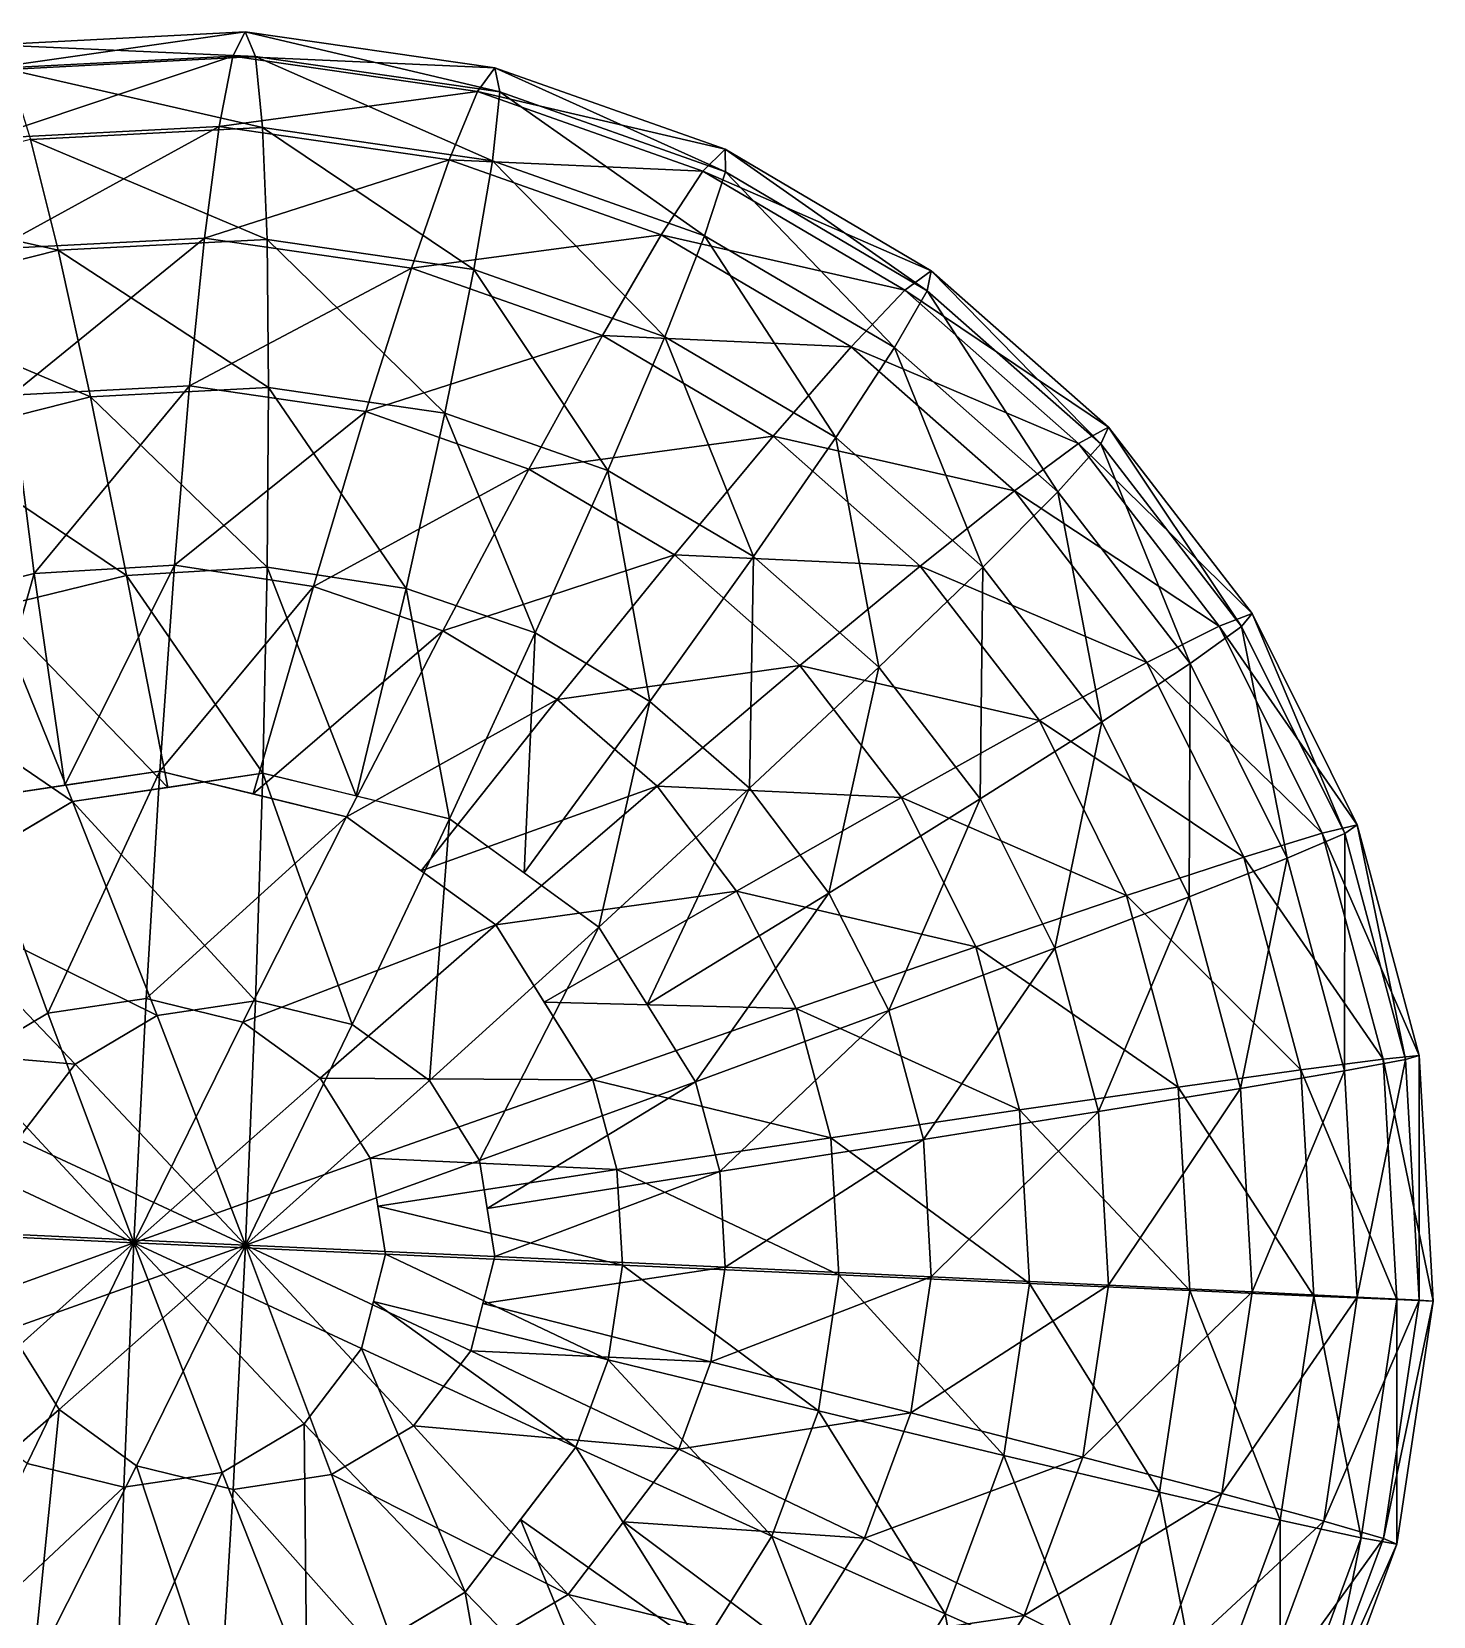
# Model space of a CAD drawing. Extents: x -23.6 to 25, y -17.9 to 25.9.
# Drawn here: x -0.6 to 6.72, y 17.67 to 25.94 of the extents above; entities that cross this region are included whole.
import ezdxf

# ---------------------------------------------------------------- set-up
doc = ezdxf.new("R2010")
doc.units = 0

msp = doc.modelspace()

# ---------------------------------------------------------------- linework, layer by layer
at = {"layer": 'Nez1', "color": 2}
for points in [[(-0.79467, 25.87487, -18.24212), (0.51995, 25.94335, -18.30236), (-0.83264, 25.7489, -19.52227)], [(0.45532, 25.81597, -19.58135), (-0.83264, 25.7489, -19.52227), (0.51995, 25.94335, -18.30236)], [(0.51995, 25.94335, -18.30236), (-0.79467, 25.87487, -18.24212), (0.57275, 25.81353, -17.02319)], [(0.51995, 25.94335, -18.30236), (1.82269, 25.75463, -18.36236), (0.45532, 25.81597, -19.58135)], [(1.82269, 25.75463, -18.36236), (0.51995, 25.94335, -18.30236), (1.84899, 25.62866, -17.0819)], [(0.57275, 25.81353, -17.02319), (1.84899, 25.62866, -17.0819), (0.51995, 25.94335, -18.30236)], [(-0.83264, 25.7489, -19.52227), (0.45532, 25.81597, -19.58135), (-0.82763, 25.38531, -20.71679)], [(0.38372, 25.44836, -20.77233), (-0.82763, 25.38531, -20.71679), (0.45532, 25.81597, -19.58135)], [(-0.7152, 25.74645, -16.96411), (0.57275, 25.81353, -17.02319), (-0.79467, 25.87487, -18.24212)], [(0.57275, 25.81353, -17.02319), (-0.7152, 25.74645, -16.96411), (0.61053, 25.44372, -15.83135)], [(0.45532, 25.81597, -19.58135), (1.73156, 25.63104, -19.64013), (0.38372, 25.44836, -20.77233)], [(1.73156, 25.63104, -19.64013), (0.45532, 25.81597, -19.58135), (1.82269, 25.75463, -18.36236)], [(1.84899, 25.62866, -17.0819), (0.57275, 25.81353, -17.02319), (1.81085, 25.26977, -15.88665)], [(0.61053, 25.44372, -15.83135), (1.81085, 25.26977, -15.88665), (0.57275, 25.81353, -17.02319)], [(-0.60083, 25.38061, -15.77581), (0.61053, 25.44372, -15.83135), (-0.7152, 25.74645, -16.96411)], [(1.82269, 25.75463, -18.36236), (3.02465, 25.32989, -18.41796), (1.73156, 25.63104, -19.64013)], [(3.02465, 25.32989, -18.41796), (1.82269, 25.75463, -18.36236), (3.02655, 25.21258, -17.13635)], [(1.84899, 25.62866, -17.0819), (3.02655, 25.21258, -17.13635), (1.82269, 25.75463, -18.36236)], [(1.58404, 25.27447, -20.82757), (0.38372, 25.44836, -20.77233), (1.73156, 25.63104, -19.64013)], [(1.73156, 25.63104, -19.64013), (2.90911, 25.21496, -19.69458), (1.58404, 25.27447, -20.82757)], [(2.90911, 25.21496, -19.69458), (1.73156, 25.63104, -19.64013), (3.02465, 25.32989, -18.41796)], [(1.81085, 25.26977, -15.88665), (2.91833, 24.87841, -15.9378), (1.84899, 25.62866, -17.0819)], [(3.02655, 25.21258, -17.13635), (1.84899, 25.62866, -17.0819), (2.91833, 24.87841, -15.9378)], [(-0.82763, 25.38531, -20.71679), (0.38372, 25.44836, -20.77233), (-0.78271, 24.80914, -21.79974)], [(0.30749, 24.8659, -21.84973), (-0.78271, 24.80914, -21.79974), (0.38372, 25.44836, -20.77233)], [(0.61053, 25.44372, -15.83135), (-0.60083, 25.38061, -15.77581), (0.63323, 24.85919, -14.75262)], [(0.38372, 25.44836, -20.77233), (1.58404, 25.27447, -20.82757), (0.30749, 24.8659, -21.84973)], [(1.81085, 25.26977, -15.88665), (0.61053, 25.44372, -15.83135), (1.71343, 24.70263, -14.80236)], [(0.63323, 24.85919, -14.75262), (1.71343, 24.70263, -14.80236), (0.61053, 25.44372, -15.83135)], [(-0.60083, 25.38061, -15.77581), (-1.73956, 25.09246, -15.72381), (-0.4569, 24.80236, -14.70263)], [(-0.4569, 24.80236, -14.70263), (0.63323, 24.85919, -14.75262), (-0.60083, 25.38061, -15.77581)], [(3.02465, 25.32989, -18.41796), (4.10089, 24.69573, -18.46795), (2.90911, 25.21496, -19.69458)], [(4.10089, 24.69573, -18.46795), (3.02465, 25.32989, -18.41796), (4.08093, 24.59124, -17.18536)], [(3.02655, 25.21258, -17.13635), (4.08093, 24.59124, -17.18536), (3.02465, 25.32989, -18.41796)], [(1.38769, 24.70941, -21.89947), (0.30749, 24.8659, -21.84973), (1.58404, 25.27447, -20.82757)], [(1.58404, 25.27447, -20.82757), (2.69158, 24.88311, -20.87878), (1.38769, 24.70941, -21.89947)], [(2.69158, 24.88311, -20.87878), (1.58404, 25.27447, -20.82757), (2.90911, 25.21496, -19.69458)], [(1.71343, 24.70263, -14.80236), (2.71014, 24.35046, -14.84844), (1.81085, 25.26977, -15.88665)], [(2.91833, 24.87841, -15.9378), (1.81085, 25.26977, -15.88665), (2.71014, 24.35046, -14.84844)], [(2.90911, 25.21496, -19.69458), (3.9635, 24.59368, -19.74359), (2.69158, 24.88311, -20.87878)], [(3.9635, 24.59368, -19.74359), (2.90911, 25.21496, -19.69458), (4.10089, 24.69573, -18.46795)], [(2.91833, 24.87841, -15.9378), (3.91003, 24.29412, -15.98394), (3.02655, 25.21258, -17.13635)], [(4.08093, 24.59124, -17.18536), (3.02655, 25.21258, -17.13635), (3.91003, 24.29412, -15.98394)], [(-1.48168, 24.54309, -14.65582), (-0.4569, 24.80236, -14.70263), (-1.73956, 25.09246, -15.72381)], [(-0.78271, 24.80914, -21.79974), (0.30749, 24.8659, -21.84973), (-0.70074, 24.04565, -22.74554)], [(0.22888, 24.09405, -22.78814), (-0.70074, 24.04565, -22.74554), (0.30749, 24.8659, -21.84973)], [(0.63323, 24.85919, -14.75262), (-0.4569, 24.80236, -14.70263), (0.64086, 24.08557, -13.81237)], [(0.30749, 24.8659, -21.84973), (1.38769, 24.70941, -21.89947), (0.22888, 24.09405, -22.78814)], [(1.71343, 24.70263, -14.80236), (0.63323, 24.85919, -14.75262), (1.56207, 23.95214, -13.85479)], [(0.64086, 24.08557, -13.81237), (1.56207, 23.95214, -13.85479), (0.63323, 24.85919, -14.75262)], [(2.38439, 24.35723, -21.94555), (1.38769, 24.70941, -21.89947), (2.69158, 24.88311, -20.87878)], [(2.69158, 24.88311, -20.87878), (3.68322, 24.29876, -20.92486), (2.38439, 24.35723, -21.94555)], [(3.68322, 24.29876, -20.92486), (2.69158, 24.88311, -20.87878), (3.9635, 24.59368, -19.74359)], [(2.71014, 24.35046, -14.84844), (3.60253, 23.82458, -14.88989), (2.91833, 24.87841, -15.9378)], [(3.91003, 24.29412, -15.98394), (2.91833, 24.87841, -15.9378), (3.60253, 23.82458, -14.88989)], [(-0.4569, 24.80236, -14.70263), (-1.48168, 24.54309, -14.65582), (-0.28869, 24.03717, -13.76977)], [(-0.28869, 24.03717, -13.76977), (0.64086, 24.08557, -13.81237), (-0.4569, 24.80236, -14.70263)], [(1.15008, 23.96063, -22.83056), (0.22888, 24.09405, -22.78814), (1.38769, 24.70941, -21.89947)], [(1.38769, 24.70941, -21.89947), (2.38439, 24.35723, -21.94555), (1.15008, 23.96063, -22.83056)], [(1.56207, 23.95214, -13.85479), (2.41198, 23.65173, -13.8941), (1.71343, 24.70263, -14.80236)], [(2.71014, 24.35046, -14.84844), (1.71343, 24.70263, -14.80236), (2.41198, 23.65173, -13.8941)], [(4.10089, 24.69573, -18.46795), (5.02648, 23.87884, -18.51123), (3.9635, 24.59368, -19.74359)], [(4.08093, 24.59124, -17.18536), (4.98767, 23.79095, -17.22778), (4.10089, 24.69573, -18.46795)], [(5.02648, 23.87884, -18.51123), (4.10089, 24.69573, -18.46795), (4.98767, 23.79095, -17.22778)], [(3.9635, 24.59368, -19.74359), (4.87023, 23.79339, -19.78594), (3.68322, 24.29876, -20.92486)], [(3.91003, 24.29412, -15.98394), (4.76287, 23.54138, -16.0238), (4.08093, 24.59124, -17.18536)], [(4.87023, 23.79339, -19.78594), (3.9635, 24.59368, -19.74359), (5.02648, 23.87884, -18.51123)], [(4.98767, 23.79095, -17.22778), (4.08093, 24.59124, -17.18536), (4.76287, 23.54138, -16.0238)], [(-1.16253, 23.81597, -13.72985), (-0.28869, 24.03717, -13.76977), (-1.48168, 24.54309, -14.65582)], [(2, 23.66021, -22.86993), (1.15008, 23.96063, -22.83056), (2.38439, 24.35723, -21.94555)], [(2.38439, 24.35723, -21.94555), (3.27679, 23.83135, -21.98706), (2, 23.66021, -22.86993)], [(3.27679, 23.83135, -21.98706), (2.38439, 24.35723, -21.94555), (3.68322, 24.29876, -20.92486)], [(2.41198, 23.65173, -13.8941), (3.17297, 23.2033, -13.92944), (2.71014, 24.35046, -14.84844)], [(3.60253, 23.82458, -14.88989), (2.71014, 24.35046, -14.84844), (3.17297, 23.2033, -13.92944)], [(3.68322, 24.29876, -20.92486), (4.53607, 23.54608, -20.96478), (3.27679, 23.83135, -21.98706)], [(3.60253, 23.82458, -14.88989), (4.37005, 23.14721, -14.92578), (3.91003, 24.29412, -15.98394)], [(4.53607, 23.54608, -20.96478), (3.68322, 24.29876, -20.92486), (4.87023, 23.79339, -19.78594)], [(4.76287, 23.54138, -16.0238), (3.91003, 24.29412, -15.98394), (4.37005, 23.14721, -14.92578)], [(-0.70074, 24.04565, -22.74554), (0.22888, 24.09405, -22.78814), (-0.58282, 23.11395, -23.52844)], [(0.15032, 23.15814, -23.56207), (-0.58282, 23.11395, -23.52844), (0.22888, 24.09405, -22.78814)], [(0.64086, 24.08557, -13.81237), (-0.28869, 24.03717, -13.76977), (0.63348, 23.14819, -13.03631)], [(0.22888, 24.09405, -22.78814), (1.15008, 23.96063, -22.83056), (0.15032, 23.15814, -23.56207)], [(0.63348, 23.14819, -13.03631), (1.35931, 23.03692, -13.0697), (0.64086, 24.08557, -13.81237)], [(1.56207, 23.95214, -13.85479), (0.64086, 24.08557, -13.81237), (1.35931, 23.03692, -13.0697)], [(-0.58282, 23.11395, -23.52844), (-1.27569, 22.945, -23.49682), (-0.70074, 24.04565, -22.74554)], [(-0.28869, 24.03717, -13.76977), (-1.16253, 23.81597, -13.72985), (-0.09973, 23.104, -13.00268)], [(-0.09973, 23.104, -13.00268), (0.63348, 23.14819, -13.03631), (-0.28869, 24.03717, -13.76977)], [(0.87615, 23.04687, -23.59552), (0.15032, 23.15814, -23.56207), (1.15008, 23.96063, -22.83056)], [(1.15008, 23.96063, -22.83056), (2, 23.66021, -22.86993), (0.87615, 23.04687, -23.59552)], [(1.35931, 23.03692, -13.0697), (2.03381, 22.80517, -13.10089), (1.56207, 23.95214, -13.85479)], [(2.41198, 23.65173, -13.8941), (1.56207, 23.95214, -13.85479), (2.03381, 22.80517, -13.10089)], [(2.76098, 23.21179, -22.90527), (2, 23.66021, -22.86993), (3.27679, 23.83135, -21.98706)], [(3.27679, 23.83135, -21.98706), (4.04431, 23.15393, -22.02288), (2.76098, 23.21179, -22.90527)], [(4.04431, 23.15393, -22.02288), (3.27679, 23.83135, -21.98706), (4.53607, 23.54608, -20.96478)], [(5.02648, 23.87884, -18.51123), (5.77636, 22.90576, -18.54656), (4.87023, 23.79339, -19.78594)], [(4.98767, 23.79095, -17.22778), (5.72235, 22.8377, -17.26239), (5.02648, 23.87884, -18.51123)], [(5.77636, 22.90576, -18.54656), (5.02648, 23.87884, -18.51123), (5.72235, 22.8377, -17.26239)], [(-0.79254, 22.93505, -12.971), (-0.09973, 23.104, -13.00268), (-1.16253, 23.81597, -13.72985)], [(3.17297, 23.2033, -13.92944), (3.82745, 22.62567, -13.96002), (3.60253, 23.82458, -14.88989)], [(4.37005, 23.14721, -14.92578), (3.60253, 23.82458, -14.88989), (3.82745, 22.62567, -13.96002)], [(4.87023, 23.79339, -19.78594), (5.60491, 22.84008, -19.82055), (4.53607, 23.54608, -20.96478)], [(4.76287, 23.54138, -16.0238), (5.45385, 22.64477, -16.05633), (4.98767, 23.79095, -17.22778)], [(5.60491, 22.84008, -19.82055), (4.87023, 23.79339, -19.78594), (5.77636, 22.90576, -18.54656)], [(5.72235, 22.8377, -17.26239), (4.98767, 23.79095, -17.22778), (5.45385, 22.64477, -16.05633)], [(1.55065, 22.81518, -23.6267), (0.87615, 23.04687, -23.59552), (2, 23.66021, -22.86993)], [(2, 23.66021, -22.86993), (2.76098, 23.21179, -22.90527), (1.55065, 22.81518, -23.6267)], [(2.03381, 22.80517, -13.10089), (2.63183, 22.44616, -13.12866), (2.41198, 23.65173, -13.8941)], [(3.17297, 23.2033, -13.92944), (2.41198, 23.65173, -13.8941), (2.63183, 22.44616, -13.12866)], [(4.53607, 23.54608, -20.96478), (5.22705, 22.64947, -20.99731), (4.04431, 23.15393, -22.02288)], [(4.37005, 23.14721, -14.92578), (4.99188, 22.34033, -14.95507), (4.76287, 23.54138, -16.0238)], [(5.22705, 22.64947, -20.99731), (4.53607, 23.54608, -20.96478), (5.60491, 22.84008, -19.82055)], [(5.45385, 22.64477, -16.05633), (4.76287, 23.54138, -16.0238), (4.99188, 22.34033, -14.95507)], [(2.14874, 22.45617, -23.65447), (1.55065, 22.81518, -23.6267), (2.76098, 23.21179, -22.90527)], [(2.76098, 23.21179, -22.90527), (3.41546, 22.63415, -22.93585), (2.14874, 22.45617, -23.65447)], [(2.63183, 22.44616, -13.12866), (3.15307, 21.99389, -13.15307), (3.17297, 23.2033, -13.92944)], [(3.41546, 22.63415, -22.93585), (2.76098, 23.21179, -22.90527), (4.04431, 23.15393, -22.02288)], [(3.82745, 22.62567, -13.96002), (3.17297, 23.2033, -13.92944), (3.15307, 21.99389, -13.15307)], [(-1.27569, 22.945, -23.49682), (-0.58282, 23.11395, -23.52844), (-0.91864, 21.93536, -24.10052)], [(-0.4223, 22.00952, -24.12322), (-0.91864, 21.93536, -24.10052), (-0.58282, 23.11395, -23.52844)], [(-0.09973, 23.104, -13.00268), (-0.79254, 22.93505, -12.971), (0.11456, 21.99847, -12.42718)], [(-0.58282, 23.11395, -23.52844), (0.15032, 23.15814, -23.56207), (-0.4223, 22.00952, -24.12322)], [(0.07415, 22.08374, -24.14599), (-0.4223, 22.00952, -24.12322), (0.15032, 23.15814, -23.56207)], [(0.63348, 23.14819, -13.03631), (-0.09973, 23.104, -13.00268), (0.61102, 22.07269, -12.44989)], [(0.11456, 21.99847, -12.42718), (0.61102, 22.07269, -12.44989), (-0.09973, 23.104, -13.00268)], [(0.15032, 23.15814, -23.56207), (0.87615, 23.04687, -23.59552), (0.07415, 22.08374, -24.14599)], [(0.61102, 22.07269, -12.44989), (1.09844, 21.95324, -12.47235), (0.63348, 23.14819, -13.03631)], [(1.35931, 23.03692, -13.0697), (0.63348, 23.14819, -13.03631), (1.09844, 21.95324, -12.47235)], [(4.04431, 23.15393, -22.02288), (4.66613, 22.3471, -22.05224), (3.41546, 22.63415, -22.93585)], [(3.82745, 22.62567, -13.96002), (4.35778, 21.93762, -13.98504), (4.37005, 23.14721, -14.92578)], [(4.66613, 22.3471, -22.05224), (4.04431, 23.15393, -22.02288), (5.22705, 22.64947, -20.99731)], [(4.99188, 22.34033, -14.95507), (4.37005, 23.14721, -14.92578), (4.35778, 21.93762, -13.98504)], [(0.56158, 21.96429, -24.16845), (0.07415, 22.08374, -24.14599), (0.87615, 23.04687, -23.59552)], [(0.87615, 23.04687, -23.59552), (1.55065, 22.81518, -23.6267), (0.56158, 21.96429, -24.16845)], [(1.09844, 21.95324, -12.47235), (1.58593, 21.83386, -12.49487), (1.35931, 23.03692, -13.0697)], [(2.03381, 22.80517, -13.10089), (1.35931, 23.03692, -13.0697), (1.58593, 21.83386, -12.49487)], [(-0.79254, 22.93505, -12.971), (-1.42102, 22.63244, -12.94244), (-0.38177, 21.92425, -12.40447)], [(-0.38177, 21.92425, -12.40447), (0.11456, 21.99847, -12.42718), (-0.79254, 22.93505, -12.971)], [(5.60491, 22.84008, -19.82055), (6.14318, 21.76, -19.84631), (5.22705, 22.64947, -20.99731)], [(5.45385, 22.64477, -16.05633), (5.96002, 21.62896, -16.08056), (5.72235, 22.8377, -17.26239)], [(5.77636, 22.90576, -18.54656), (6.32574, 21.80328, -18.57281), (5.60491, 22.84008, -19.82055)], [(6.14318, 21.76, -19.84631), (5.60491, 22.84008, -19.82055), (6.32574, 21.80328, -18.57281)], [(5.72235, 22.8377, -17.26239), (6.26062, 21.75762, -17.28808), (5.77636, 22.90576, -18.54656)], [(6.26062, 21.75762, -17.28808), (5.72235, 22.8377, -17.26239), (5.96002, 21.62896, -16.08056)], [(6.32574, 21.80328, -18.57281), (5.77636, 22.90576, -18.54656), (6.26062, 21.75762, -17.28808)], [(1.04907, 21.8449, -24.19097), (0.56158, 21.96429, -24.16845), (1.55065, 22.81518, -23.6267)], [(1.55065, 22.81518, -23.6267), (2.14874, 22.45617, -23.65447), (1.04907, 21.8449, -24.19097)], [(1.58593, 21.83386, -12.49487), (1.97552, 21.55145, -12.513), (2.03381, 22.80517, -13.10089)], [(2.63183, 22.44616, -13.12866), (2.03381, 22.80517, -13.10089), (1.97552, 21.55145, -12.513)], [(-0.79559, 21.67877, -12.38574), (-0.38177, 21.92425, -12.40447), (-1.42102, 22.63244, -12.94244)], [(2.66992, 22.00384, -23.67883), (2.14874, 22.45617, -23.65447), (3.41546, 22.63415, -22.93585)], [(3.41546, 22.63415, -22.93585), (3.94573, 21.9461, -22.96081), (2.66992, 22.00384, -23.67883)], [(3.15307, 21.99389, -13.15307), (3.56744, 21.44671, -13.1726), (3.82745, 22.62567, -13.96002)], [(3.94573, 21.9461, -22.96081), (3.41546, 22.63415, -22.93585), (4.66613, 22.3471, -22.05224)], [(4.35778, 21.93762, -13.98504), (3.82745, 22.62567, -13.96002), (3.56744, 21.44671, -13.1726)], [(5.22705, 22.64947, -20.99731), (5.73321, 21.6336, -21.02148), (4.66613, 22.3471, -22.05224)], [(4.99188, 22.34033, -14.95507), (5.44744, 21.42614, -14.97686), (5.45385, 22.64477, -16.05633)], [(5.73321, 21.6336, -21.02148), (5.22705, 22.64947, -20.99731), (6.14318, 21.76, -19.84631)], [(5.96002, 21.62896, -16.08056), (5.45385, 22.64477, -16.05633), (5.44744, 21.42614, -14.97686)], [(1.43865, 21.56256, -24.2091), (1.04907, 21.8449, -24.19097), (2.14874, 22.45617, -23.65447)], [(2.14874, 22.45617, -23.65447), (2.66992, 22.00384, -23.67883), (1.43865, 21.56256, -24.2091)], [(1.97552, 21.55145, -12.513), (2.36511, 21.26904, -12.53118), (2.63183, 22.44616, -13.12866)], [(3.15307, 21.99389, -13.15307), (2.63183, 22.44616, -13.12866), (2.36511, 21.26904, -12.53118)], [(4.66613, 22.3471, -22.05224), (5.1217, 21.43292, -22.07397), (3.94573, 21.9461, -22.96081)], [(4.35778, 21.93762, -13.98504), (4.74621, 21.15808, -14.0036), (4.99188, 22.34033, -14.95507)], [(5.1217, 21.43292, -22.07397), (4.66613, 22.3471, -22.05224), (5.73321, 21.6336, -21.02148)], [(5.44744, 21.42614, -14.97686), (4.99188, 22.34033, -14.95507), (4.74621, 21.15808, -14.0036)], [(-0.91864, 21.93536, -24.10052), (0.07415, 22.08374, -24.14599), (-0.51135, 20.81933, -24.4909)], [(0.00268, 20.89617, -24.51446), (-0.51135, 20.81933, -24.4909), (0.07415, 22.08374, -24.14599)], [(0.61102, 22.07269, -12.44989), (-0.38177, 21.92425, -12.40447), (0.57348, 20.88446, -12.07867)], [(0.07415, 22.08374, -24.14599), (1.04907, 21.8449, -24.19097), (0.00268, 20.89617, -24.51446)], [(0.57348, 20.88446, -12.07867), (1.07824, 20.7608, -12.10198), (0.61102, 22.07269, -12.44989)], [(1.58593, 21.83386, -12.49487), (0.61102, 22.07269, -12.44989), (1.07824, 20.7608, -12.10198)], [(-0.38177, 21.92425, -12.40447), (-1.20947, 21.43328, -12.36694), (0.05944, 20.80761, -12.05517)], [(-0.51135, 20.81933, -24.4909), (-0.93994, 20.56512, -24.47149), (-0.91864, 21.93536, -24.10052)], [(0.05944, 20.80761, -12.05517), (0.57348, 20.88446, -12.07867), (-0.38177, 21.92425, -12.40447)], [(1.82824, 21.28015, -24.22729), (1.43865, 21.56256, -24.2091), (2.66992, 22.00384, -23.67883)], [(2.66992, 22.00384, -23.67883), (3.08428, 21.45666, -23.69836), (1.82824, 21.28015, -24.22729)], [(2.36511, 21.26904, -12.53118), (2.61798, 20.86511, -12.54315), (3.15307, 21.99389, -13.15307)], [(3.56744, 21.44671, -13.1726), (3.15307, 21.99389, -13.15307), (2.61798, 20.86511, -12.54315)], [(3.08428, 21.45666, -23.69836), (2.66992, 22.00384, -23.67883), (3.94573, 21.9461, -22.96081)], [(3.94573, 21.9461, -22.96081), (4.33416, 21.16656, -22.97943), (3.08428, 21.45666, -23.69836)], [(3.56744, 21.44671, -13.1726), (3.87951, 20.83343, -13.1875), (4.35778, 21.93762, -13.98504)], [(4.74621, 21.15808, -14.0036), (4.35778, 21.93762, -13.98504), (3.87951, 20.83343, -13.1875)], [(4.33416, 21.16656, -22.97943), (3.94573, 21.9461, -22.96081), (5.1217, 21.43292, -22.07397)], [(0.50744, 20.77252, -24.53771), (0.00268, 20.89617, -24.51446), (1.04907, 21.8449, -24.19097)], [(1.04907, 21.8449, -24.19097), (1.82824, 21.28015, -24.22729), (0.50744, 20.77252, -24.53771)], [(1.07824, 20.7608, -12.10198), (1.48162, 20.46838, -12.12072), (1.58593, 21.83386, -12.49487)], [(2.36511, 21.26904, -12.53118), (1.58593, 21.83386, -12.49487), (1.48162, 20.46838, -12.12072)], [(6.14318, 21.76, -19.84631), (6.46044, 20.57922, -19.86199), (5.73321, 21.6336, -21.02148)], [(5.96002, 21.62896, -16.08056), (6.25848, 20.51837, -16.09527), (6.26062, 21.75762, -17.28808)], [(6.32574, 21.80328, -18.57281), (6.64959, 20.59802, -18.5888), (6.14318, 21.76, -19.84631)], [(6.46044, 20.57922, -19.86199), (6.14318, 21.76, -19.84631), (6.64959, 20.59802, -18.5888)], [(6.57788, 20.57678, -17.30377), (6.26062, 21.75762, -17.28808), (6.25848, 20.51837, -16.09527)], [(6.26062, 21.75762, -17.28808), (6.57788, 20.57678, -17.30377), (6.32574, 21.80328, -18.57281)], [(6.64959, 20.59802, -18.5888), (6.32574, 21.80328, -18.57281), (6.57788, 20.57678, -17.30377)], [(5.73321, 21.6336, -21.02148), (6.03167, 20.52307, -21.03625), (5.1217, 21.43292, -22.07397)], [(5.44744, 21.42614, -14.97686), (5.716, 20.42669, -14.99011), (5.96002, 21.62896, -16.08056)], [(6.25848, 20.51837, -16.09527), (5.96002, 21.62896, -16.08056), (5.716, 20.42669, -14.99011)], [(6.03167, 20.52307, -21.03625), (5.73321, 21.6336, -21.02148), (6.46044, 20.57922, -19.86199)], [(-1.20947, 21.43328, -12.36694), (-1.78704, 20.67523, -12.34112), (-0.36914, 20.5534, -12.0357)], [(-0.36914, 20.5534, -12.0357), (0.05944, 20.80761, -12.05517), (-1.20947, 21.43328, -12.36694)], [(2.08111, 20.87622, -24.23925), (1.82824, 21.28015, -24.22729), (3.08428, 21.45666, -23.69836)], [(3.08428, 21.45666, -23.69836), (3.39636, 20.84344, -23.71331), (2.08111, 20.87622, -24.23925)], [(2.61798, 20.86511, -12.54315), (2.87084, 20.46118, -12.55517), (3.56744, 21.44671, -13.1726)], [(3.87951, 20.83343, -13.1875), (3.56744, 21.44671, -13.1726), (2.87084, 20.46118, -12.55517)], [(3.39636, 20.84344, -23.71331), (3.08428, 21.45666, -23.69836), (4.33416, 21.16656, -22.97943)], [(5.1217, 21.43292, -22.07397), (5.39025, 20.43347, -22.08728), (4.33416, 21.16656, -22.97943)], [(4.74621, 21.15808, -14.0036), (4.97521, 20.30578, -14.01489), (5.44744, 21.42614, -14.97686)], [(5.716, 20.42669, -14.99011), (5.44744, 21.42614, -14.97686), (4.97521, 20.30578, -14.01489)], [(5.39025, 20.43347, -22.08728), (5.1217, 21.43292, -22.07397), (6.03167, 20.52307, -21.03625)], [(0.91082, 20.4801, -24.55651), (0.50744, 20.77252, -24.53771), (1.82824, 21.28015, -24.22729)], [(1.82824, 21.28015, -24.22729), (2.33398, 20.47229, -24.25128), (0.91082, 20.4801, -24.55651)], [(1.48162, 20.46838, -12.12072), (1.74346, 20.05004, -12.13317), (2.36511, 21.26904, -12.53118)], [(2.87084, 20.46118, -12.55517), (2.36511, 21.26904, -12.53118), (1.74346, 20.05004, -12.13317)], [(4.33416, 21.16656, -22.97943), (4.56317, 20.31427, -22.99072), (3.39636, 20.84344, -23.71331)], [(3.87951, 20.83343, -13.1875), (4.0606, 20.15954, -13.19647), (4.74621, 21.15808, -14.0036)], [(4.97521, 20.30578, -14.01489), (4.74621, 21.15808, -14.0036), (4.0606, 20.15954, -13.19647)], [(4.56317, 20.31427, -22.99072), (4.33416, 21.16656, -22.97943), (5.39025, 20.43347, -22.08728)], [(-0.51135, 20.81933, -24.4909), (0.00268, 20.89617, -24.51446), (-0.06176, 19.62097, -24.64184)], [(0.00268, 20.89617, -24.51446), (0.50744, 20.77252, -24.53771), (-0.06176, 19.62097, -24.64184)], [(-0.06176, 19.62097, -24.64184), (-0.06176, 19.62097, -24.64184), (0.00268, 20.89617, -24.51446)], [(0.57348, 20.88446, -12.07867), (0.05944, 20.80761, -12.05517), (0.52087, 19.60894, -11.94824)], [(1.07824, 20.7608, -12.10198), (0.57348, 20.88446, -12.07867), (0.52087, 19.60894, -11.94824)], [(0.52087, 19.60894, -11.94824), (0.52087, 19.60894, -11.94824), (0.57348, 20.88446, -12.07867)], [(2.33398, 20.47229, -24.25128), (2.08111, 20.87622, -24.23925), (3.39636, 20.84344, -23.71331)], [(-0.93994, 20.56512, -24.47149), (-0.51135, 20.81933, -24.4909), (-0.06176, 19.62097, -24.64184)], [(-0.06176, 19.62097, -24.64184), (-0.06176, 19.62097, -24.64184), (-0.51135, 20.81933, -24.4909)], [(0.05944, 20.80761, -12.05517), (-0.36914, 20.5534, -12.0357), (0.52087, 19.60894, -11.94824)], [(-0.06176, 19.62097, -24.64184), (-0.06176, 19.62097, -24.64184), (0.50744, 20.77252, -24.53771)], [(0.50744, 20.77252, -24.53771), (0.91082, 20.4801, -24.55651), (-0.06176, 19.62097, -24.64184)], [(0.52087, 19.60894, -11.94824), (0.52087, 19.60894, -11.94824), (0.05944, 20.80761, -12.05517)], [(3.39636, 20.84344, -23.71331), (3.57745, 20.16949, -23.72222), (2.33398, 20.47229, -24.25128)], [(2.87084, 20.46118, -12.55517), (2.99688, 19.99206, -12.56134), (3.87951, 20.83343, -13.1875)], [(4.0606, 20.15954, -13.19647), (3.87951, 20.83343, -13.1875), (2.99688, 19.99206, -12.56134)], [(3.57745, 20.16949, -23.72222), (3.39636, 20.84344, -23.71331), (4.56317, 20.31427, -22.99072)], [(1.48162, 20.46838, -12.12072), (1.07824, 20.7608, -12.10198), (0.52087, 19.60894, -11.94824)], [(0.52087, 19.60894, -11.94824), (0.52087, 19.60894, -11.94824), (1.07824, 20.7608, -12.10198)], [(-0.66821, 20.16088, -12.02233), (-0.36914, 20.5534, -12.0357), (-1.78704, 20.67523, -12.34112)], [(-1.23901, 20.1726, -24.45812), (-0.93994, 20.56512, -24.47149), (-0.06176, 19.62097, -24.64184)], [(-0.06176, 19.62097, -24.64184), (-0.06176, 19.62097, -24.64184), (-0.93994, 20.56512, -24.47149)], [(-0.36914, 20.5534, -12.0357), (-0.66821, 20.16088, -12.02233), (0.52087, 19.60894, -11.94824)], [(0.52087, 19.60894, -11.94824), (0.52087, 19.60894, -11.94824), (-0.36914, 20.5534, -12.0357)], [(6.03167, 20.52307, -21.03625), (6.0993, 19.34234, -21.04046), (5.39025, 20.43347, -22.08728)], [(5.716, 20.42669, -14.99011), (5.77691, 19.36413, -14.99395), (6.25848, 20.51837, -16.09527)], [(6.32611, 19.3377, -16.09948), (6.25848, 20.51837, -16.09527), (5.77691, 19.36413, -14.99395)], [(6.46044, 20.57922, -19.86199), (6.53234, 19.32385, -19.86645), (6.03167, 20.52307, -21.03625)], [(6.0993, 19.34234, -21.04046), (6.03167, 20.52307, -21.03625), (6.53234, 19.32385, -19.86645)], [(6.25848, 20.51837, -16.09527), (6.32611, 19.3377, -16.09948), (6.57788, 20.57678, -17.30377)], [(6.64978, 19.32141, -17.30828), (6.57788, 20.57678, -17.30377), (6.32611, 19.3377, -16.09948)], [(6.64959, 20.59802, -18.5888), (6.72302, 19.31658, -18.59338), (6.46044, 20.57922, -19.86199)], [(6.53234, 19.32385, -19.86645), (6.46044, 20.57922, -19.86199), (6.72302, 19.31658, -18.59338)], [(6.57788, 20.57678, -17.30377), (6.64978, 19.32141, -17.30828), (6.64959, 20.59802, -18.5888)], [(6.72302, 19.31658, -18.59338), (6.64959, 20.59802, -18.5888), (6.64978, 19.32141, -17.30828)], [(-0.06176, 19.62097, -24.64184), (-0.06176, 19.62097, -24.64184), (0.91082, 20.4801, -24.55651)], [(0.91082, 20.4801, -24.55651), (1.17266, 20.06182, -24.56896), (-0.06176, 19.62097, -24.64184)], [(1.74346, 20.05004, -12.13317), (1.48162, 20.46838, -12.12072), (0.52087, 19.60894, -11.94824)], [(0.52087, 19.60894, -11.94824), (0.52087, 19.60894, -11.94824), (1.48162, 20.46838, -12.12072)], [(1.17266, 20.06182, -24.56896), (0.91082, 20.4801, -24.55651), (2.33398, 20.47229, -24.25128)], [(2.33398, 20.47229, -24.25128), (2.46002, 20.00311, -24.25744), (1.17266, 20.06182, -24.56896)], [(1.74346, 20.05004, -12.13317), (1.7835, 19.79943, -12.13525), (2.87084, 20.46118, -12.55517)], [(2.99688, 19.99206, -12.56134), (2.87084, 20.46118, -12.55517), (1.7835, 19.79943, -12.13525)], [(2.46002, 20.00311, -24.25744), (2.33398, 20.47229, -24.25128), (3.57745, 20.16949, -23.72222)], [(5.39025, 20.43347, -22.08728), (5.45117, 19.37084, -22.09106), (4.56317, 20.31427, -22.99072)], [(5.45117, 19.37084, -22.09106), (5.39025, 20.43347, -22.08728), (6.0993, 19.34234, -21.04046)], [(4.97521, 20.30578, -14.01489), (5.02716, 19.39971, -14.01812), (5.716, 20.42669, -14.99011)], [(5.77691, 19.36413, -14.99395), (5.716, 20.42669, -14.99011), (5.02716, 19.39971, -14.01812)], [(4.56317, 20.31427, -22.99072), (4.61511, 19.4082, -22.99395), (3.57745, 20.16949, -23.72222)], [(4.0606, 20.15954, -13.19647), (4.10168, 19.44311, -13.19897), (4.97521, 20.30578, -14.01489)], [(5.02716, 19.39971, -14.01812), (4.97521, 20.30578, -14.01489), (4.10168, 19.44311, -13.19897)], [(4.61511, 19.4082, -22.99395), (4.56317, 20.31427, -22.99072), (5.45117, 19.37084, -22.09106)], [(-1.36456, 19.68096, -24.45281), (-1.23901, 20.1726, -24.45812), (-0.06176, 19.62097, -24.64184)], [(-0.06176, 19.62097, -24.64184), (-0.06176, 19.62097, -24.64184), (-1.23901, 20.1726, -24.45812)], [(-0.66821, 20.16088, -12.02233), (-0.79376, 19.66918, -12.01702), (0.52087, 19.60894, -11.94824)], [(0.52087, 19.60894, -11.94824), (0.52087, 19.60894, -11.94824), (-0.66821, 20.16088, -12.02233)], [(3.57745, 20.16949, -23.72222), (3.61853, 19.45312, -23.72479), (2.46002, 20.00311, -24.25744)], [(2.99688, 19.99206, -12.56134), (3.02551, 19.49322, -12.56317), (4.0606, 20.15954, -13.19647)], [(4.10168, 19.44311, -13.19897), (4.0606, 20.15954, -13.19647), (3.02551, 19.49322, -12.56317)], [(3.61853, 19.45312, -23.72479), (3.57745, 20.16949, -23.72222), (4.61511, 19.4082, -22.99395)], [(-0.06176, 19.62097, -24.64184), (-0.06176, 19.62097, -24.64184), (1.17266, 20.06182, -24.56896)], [(1.17266, 20.06182, -24.56896), (1.2528, 19.56066, -24.57312), (-0.06176, 19.62097, -24.64184)], [(1.8236, 19.54888, -12.13732), (1.74346, 20.05004, -12.13317), (0.52087, 19.60894, -11.94824)], [(0.52087, 19.60894, -11.94824), (0.52087, 19.60894, -11.94824), (1.74346, 20.05004, -12.13317)], [(1.2127, 19.81121, -24.57098), (1.17266, 20.06182, -24.56896), (2.46002, 20.00311, -24.25744)], [(2.46002, 20.00311, -24.25744), (2.48864, 19.50433, -24.25927), (1.2127, 19.81121, -24.57098)], [(1.7835, 19.79943, -12.13525), (1.8236, 19.54888, -12.13732), (2.99688, 19.99206, -12.56134)], [(3.02551, 19.49322, -12.56317), (2.99688, 19.99206, -12.56134), (1.8236, 19.54888, -12.13732)], [(2.48864, 19.50433, -24.25927), (2.46002, 20.00311, -24.25744), (3.61853, 19.45312, -23.72479)], [(1.2528, 19.56066, -24.57312), (1.2127, 19.81121, -24.57098), (2.48864, 19.50433, -24.25927)], [(-1.28454, 19.17968, -24.45697), (-1.36456, 19.68096, -24.45281), (-0.06176, 19.62097, -24.64184)], [(-0.06176, 19.62097, -24.64184), (-0.06176, 19.62097, -24.64184), (-1.36456, 19.68096, -24.45281)], [(-1.0227, 18.76141, -24.46942), (-1.28454, 19.17968, -24.45697), (-0.06176, 19.62097, -24.64184)], [(-0.06176, 19.62097, -24.64184), (-0.06176, 19.62097, -24.64184), (-1.28454, 19.17968, -24.45697)], [(-0.61926, 18.46893, -24.48822), (-1.0227, 18.76141, -24.46942), (-0.06176, 19.62097, -24.64184)], [(-0.06176, 19.62097, -24.64184), (-0.06176, 19.62097, -24.64184), (-1.0227, 18.76141, -24.46942)], [(0.52087, 19.60894, -11.94824), (0.52087, 19.60894, -11.94824), (-0.79376, 19.66918, -12.01702)], [(-0.79376, 19.66918, -12.01702), (-0.71374, 19.1679, -12.02124), (0.52087, 19.60894, -11.94824)], [(0.52087, 19.60894, -11.94824), (0.52087, 19.60894, -11.94824), (-0.71374, 19.1679, -12.02124)], [(-0.71374, 19.1679, -12.02124), (-0.4519, 18.74963, -12.03363), (0.52087, 19.60894, -11.94824)], [(-0.11437, 18.34533, -24.51147), (-0.61926, 18.46893, -24.48822), (-0.06176, 19.62097, -24.64184)], [(-0.06176, 19.62097, -24.64184), (-0.06176, 19.62097, -24.64184), (-0.61926, 18.46893, -24.48822)], [(0.52087, 19.60894, -11.94824), (0.52087, 19.60894, -11.94824), (-0.4519, 18.74963, -12.03363)], [(-0.4519, 18.74963, -12.03363), (-0.04846, 18.45715, -12.05242), (0.52087, 19.60894, -11.94824)], [(0.39953, 18.42211, -24.53503), (-0.11437, 18.34533, -24.51147), (-0.06176, 19.62097, -24.64184)], [(-0.06176, 19.62097, -24.64184), (-0.06176, 19.62097, -24.64184), (-0.11437, 18.34533, -24.51147)], [(-0.06176, 19.62097, -24.64184), (-0.06176, 19.62097, -24.64184), (1.2528, 19.56066, -24.57312)], [(1.2528, 19.56066, -24.57312), (1.12713, 19.06884, -24.56781), (-0.06176, 19.62097, -24.64184)], [(-0.06176, 19.62097, -24.64184), (-0.06176, 19.62097, -24.64184), (1.12713, 19.06884, -24.56781)], [(1.12713, 19.06884, -24.56781), (0.82806, 18.67639, -24.55444), (-0.06176, 19.62097, -24.64184)], [(-0.06176, 19.62097, -24.64184), (-0.06176, 19.62097, -24.64184), (0.82806, 18.67639, -24.55444)], [(0.82806, 18.67639, -24.55444), (0.39953, 18.42211, -24.53503), (-0.06176, 19.62097, -24.64184)], [(-0.06176, 19.62097, -24.64184), (-0.06176, 19.62097, -24.64184), (0.39953, 18.42211, -24.53503)], [(0.52087, 19.60894, -11.94824), (0.52087, 19.60894, -11.94824), (-0.04846, 18.45715, -12.05242)], [(-0.04846, 18.45715, -12.05242), (0.45642, 18.33355, -12.07568), (0.52087, 19.60894, -11.94824)], [(0.45642, 18.33355, -12.07568), (0.97033, 18.41033, -12.09924), (0.52087, 19.60894, -11.94824)], [(0.52087, 19.60894, -11.94824), (0.52087, 19.60894, -11.94824), (0.45642, 18.33355, -12.07568)], [(0.52087, 19.60894, -11.94824), (0.52087, 19.60894, -11.94824), (0.97033, 18.41033, -12.09924)], [(0.97033, 18.41033, -12.09924), (1.39892, 18.66461, -12.11865), (0.52087, 19.60894, -11.94824)], [(0.52087, 19.60894, -11.94824), (0.52087, 19.60894, -11.94824), (1.39892, 18.66461, -12.11865)], [(1.39892, 18.66461, -12.11865), (1.69793, 19.05712, -12.13201), (0.52087, 19.60894, -11.94824)], [(0.52087, 19.60894, -11.94824), (0.52087, 19.60894, -11.94824), (1.69793, 19.05712, -12.13201)], [(1.69793, 19.05712, -12.13201), (1.8236, 19.54888, -12.13732), (0.52087, 19.60894, -11.94824)], [(0.52087, 19.60894, -11.94824), (0.52087, 19.60894, -11.94824), (1.8236, 19.54888, -12.13732)], [(1.18994, 19.31475, -24.57043), (1.2528, 19.56066, -24.57312), (2.41448, 19.01019, -24.25634)], [(2.48864, 19.50433, -24.25927), (2.41448, 19.01019, -24.25634), (1.2528, 19.56066, -24.57312)], [(1.8236, 19.54888, -12.13732), (1.76074, 19.30297, -12.1347), (3.02551, 19.49322, -12.56317)], [(2.95135, 18.99908, -12.56024), (3.02551, 19.49322, -12.56317), (1.76074, 19.30297, -12.1347)], [(2.41448, 19.01019, -24.25634), (2.48864, 19.50433, -24.25927), (3.51202, 18.74328, -23.72058)], [(3.61853, 19.45312, -23.72479), (3.51202, 18.74328, -23.72058), (2.48864, 19.50433, -24.25927)], [(3.02551, 19.49322, -12.56317), (2.95135, 18.99908, -12.56024), (4.10168, 19.44311, -13.19897)], [(3.99511, 18.73333, -13.19476), (4.10168, 19.44311, -13.19897), (2.95135, 18.99908, -12.56024)], [(3.51202, 18.74328, -23.72058), (3.61853, 19.45312, -23.72479), (4.4804, 18.51055, -22.98864)], [(4.61511, 19.4082, -22.99395), (4.4804, 18.51055, -22.98864), (3.61853, 19.45312, -23.72479)], [(4.10168, 19.44311, -13.19897), (3.99511, 18.73333, -13.19476), (5.02716, 19.39971, -14.01812)], [(4.89245, 18.50207, -14.01281), (5.02716, 19.39971, -14.01812), (3.99511, 18.73333, -13.19476)], [(4.4804, 18.51055, -22.98864), (4.61511, 19.4082, -22.99395), (5.29315, 18.31823, -22.08483)], [(5.45117, 19.37084, -22.09106), (5.29315, 18.31823, -22.08483), (4.61511, 19.4082, -22.99395)], [(5.02716, 19.39971, -14.01812), (4.89245, 18.50207, -14.01281), (5.77691, 19.36413, -14.99395)], [(5.61889, 18.31152, -14.98767), (5.77691, 19.36413, -14.99395), (4.89245, 18.50207, -14.01281)], [(5.29315, 18.31823, -22.08483), (5.45117, 19.37084, -22.09106), (5.92382, 18.17266, -21.0335)], [(6.0993, 19.34234, -21.04046), (5.92382, 18.17266, -21.0335), (5.45117, 19.37084, -22.09106)], [(5.77691, 19.36413, -14.99395), (5.61889, 18.31152, -14.98767), (6.32611, 19.3377, -16.09948)], [(1.12713, 19.06884, -24.56781), (1.18994, 19.31475, -24.57043), (2.24603, 18.55456, -24.24902)], [(2.41448, 19.01019, -24.25634), (2.24603, 18.55456, -24.24902), (1.18994, 19.31475, -24.57043)], [(1.76074, 19.30297, -12.1347), (1.69793, 19.05712, -12.13201), (2.95135, 18.99908, -12.56024)], [(6.15063, 18.16796, -16.09259), (6.32611, 19.3377, -16.09948), (5.61889, 18.31152, -14.98767)], [(5.92382, 18.17266, -21.0335), (6.0993, 19.34234, -21.04046), (6.34576, 18.0802, -19.85906)], [(6.53234, 19.32385, -19.86645), (6.34576, 18.0802, -19.85906), (6.0993, 19.34234, -21.04046)], [(6.32611, 19.3377, -16.09948), (6.15063, 18.16796, -16.09259), (6.64978, 19.32141, -17.30828)], [(6.46319, 18.07781, -17.3009), (6.64978, 19.32141, -17.30828), (6.15063, 18.16796, -16.09259)], [(6.34576, 18.0802, -19.85906), (6.53234, 19.32385, -19.86645), (6.53253, 18.04718, -18.58587)], [(6.64978, 19.32141, -17.30828), (6.46319, 18.07781, -17.3009), (6.72302, 19.31658, -18.59338)], [(6.53253, 18.04718, -18.58587), (6.72302, 19.31658, -18.59338), (6.46319, 18.07781, -17.3009)], [(6.72302, 19.31658, -18.59338), (6.53253, 18.04718, -18.58587), (6.53234, 19.32385, -19.86645)], [(-0.4519, 18.74963, -12.03363), (-0.71374, 19.1679, -12.02124), (-1.36932, 17.94964, -12.36285)], [(0.82806, 18.67639, -24.55444), (1.12713, 19.06884, -24.56781), (1.66839, 17.79644, -24.22326)], [(2.24603, 18.55456, -24.24902), (1.66839, 17.79644, -24.22326), (1.12713, 19.06884, -24.56781)], [(1.69793, 19.05712, -12.13201), (1.39892, 18.66461, -12.11865), (2.78289, 18.54345, -12.55291)], [(2.78289, 18.54345, -12.55291), (2.95135, 18.99908, -12.56024), (1.69793, 19.05712, -12.13201)], [(2.24603, 18.55456, -24.24902), (2.41448, 19.01019, -24.25634), (3.26995, 18.08886, -23.71008)], [(3.51202, 18.74328, -23.72058), (3.26995, 18.08886, -23.71008), (2.41448, 19.01019, -24.25634)], [(2.95135, 18.99908, -12.56024), (2.78289, 18.54345, -12.55291), (3.99511, 18.73333, -13.19476)], [(-1.36932, 17.94964, -12.36285), (-0.59008, 17.38476, -12.39916), (-0.4519, 18.74963, -12.03363)], [(-0.04846, 18.45715, -12.05242), (-0.4519, 18.74963, -12.03363), (-0.59008, 17.38476, -12.39916)], [(3.75311, 18.07885, -13.18432), (3.99511, 18.73333, -13.19476), (2.78289, 18.54345, -12.55291)], [(3.26995, 18.08886, -23.71008), (3.51202, 18.74328, -23.72058), (4.17431, 17.68286, -22.97534)], [(4.4804, 18.51055, -22.98864), (4.17431, 17.68286, -22.97534), (3.51202, 18.74328, -23.72058)], [(3.99511, 18.73333, -13.19476), (3.75311, 18.07885, -13.18432), (4.89245, 18.50207, -14.01281)], [(0.39953, 18.42211, -24.53503), (0.82806, 18.67639, -24.55444), (0.84075, 17.30541, -24.18572)], [(1.66839, 17.79644, -24.22326), (0.84075, 17.30541, -24.18572), (0.82806, 18.67639, -24.55444)], [(1.39892, 18.66461, -12.11865), (0.97033, 18.41033, -12.09924), (2.20526, 17.78533, -12.52716)], [(2.20526, 17.78533, -12.52716), (2.78289, 18.54345, -12.55291), (1.39892, 18.66461, -12.11865)], [(1.95715, 18.17547, -24.23608), (2.24603, 18.55456, -24.24902), (2.90307, 17.50677, -23.69384)], [(3.26995, 18.08886, -23.71008), (2.90307, 17.50677, -23.69384), (2.24603, 18.55456, -24.24902)], [(2.78289, 18.54345, -12.55291), (2.49407, 18.16442, -12.54003), (3.75311, 18.07885, -13.18432)], [(-0.61926, 18.46893, -24.48822), (-0.11437, 18.34533, -24.51147), (-1.12695, 17.39587, -24.09527)], [(-0.59008, 17.38476, -12.39916), (0.38494, 17.14605, -12.44415), (-0.04846, 18.45715, -12.05242)], [(0.45642, 18.33355, -12.07568), (-0.04846, 18.45715, -12.05242), (0.38494, 17.14605, -12.44415)], [(4.58636, 17.67437, -13.99957), (4.89245, 18.50207, -14.01281), (3.75311, 18.07885, -13.18432)], [(4.17431, 17.68286, -22.97534), (4.4804, 18.51055, -22.98864), (4.9342, 17.34759, -22.06927)], [(5.29315, 18.31823, -22.08483), (4.9342, 17.34759, -22.06927), (4.4804, 18.51055, -22.98864)], [(4.89245, 18.50207, -14.01281), (4.58636, 17.67437, -13.99957), (5.61889, 18.31152, -14.98767)], [(0.84075, 17.30541, -24.18572), (-0.15191, 17.1571, -24.14025), (0.39953, 18.42211, -24.53503)], [(-0.11437, 18.34533, -24.51147), (0.39953, 18.42211, -24.53503), (-0.15191, 17.1571, -24.14025)], [(0.97033, 18.41033, -12.09924), (0.45642, 18.33355, -12.07568), (1.37762, 17.29437, -12.48962)], [(1.37762, 17.29437, -12.48962), (2.20526, 17.78533, -12.52716), (0.97033, 18.41033, -12.09924)], [(-0.15191, 17.1571, -24.14025), (-1.12695, 17.39587, -24.09527), (-0.11437, 18.34533, -24.51147)], [(0.38494, 17.14605, -12.44415), (1.37762, 17.29437, -12.48962), (0.45642, 18.33355, -12.07568)], [(5.26, 17.34082, -14.9721), (5.61889, 18.31152, -14.98767), (4.58636, 17.67437, -13.99957)], [(4.9342, 17.34759, -22.06927), (5.29315, 18.31823, -22.08483), (5.52496, 17.09411, -21.01623)], [(5.61889, 18.31152, -14.98767), (5.26, 17.34082, -14.9721), (6.15063, 18.16796, -16.09259)], [(5.92382, 18.17266, -21.0335), (5.52496, 17.09411, -21.01623), (5.29315, 18.31823, -22.08483)], [(1.66839, 17.79644, -24.22326), (1.95715, 18.17547, -24.23608), (2.4403, 16.99987, -23.67309)], [(2.90307, 17.50677, -23.69384), (2.4403, 16.99987, -23.67309), (1.95715, 18.17547, -24.23608)], [(2.49407, 18.16442, -12.54003), (2.20526, 17.78533, -12.52716), (3.38623, 17.49682, -13.16802)], [(3.38623, 17.49682, -13.16802), (3.75311, 18.07885, -13.18432), (2.49407, 18.16442, -12.54003)], [(5.7517, 17.08941, -16.07531), (6.15063, 18.16796, -16.09259), (5.26, 17.34082, -14.9721)], [(5.52496, 17.09411, -21.01623), (5.92382, 18.17266, -21.0335), (5.92169, 16.93341, -19.84069)], [(6.15063, 18.16796, -16.09259), (5.7517, 17.08941, -16.07531), (6.46319, 18.07781, -17.3009)], [(6.34576, 18.0802, -19.85906), (5.92169, 16.93341, -19.84069), (5.92382, 18.17266, -21.0335)], [(2.90307, 17.50677, -23.69384), (3.26995, 18.08886, -23.71008), (3.71612, 16.94213, -22.95501)], [(4.17431, 17.68286, -22.97534), (3.71612, 16.94213, -22.95501), (3.26995, 18.08886, -23.71008)], [(3.75311, 18.07885, -13.18432), (3.38623, 17.49682, -13.16802), (4.58636, 17.67437, -13.99957)], [(6.03912, 16.93103, -17.28253), (6.46319, 18.07781, -17.3009), (5.7517, 17.08941, -16.07531)], [(5.92169, 16.93341, -19.84069), (6.34576, 18.0802, -19.85906), (6.09967, 16.87664, -18.56707)], [(6.46319, 18.07781, -17.3009), (6.03912, 16.93103, -17.28253), (6.53253, 18.04718, -18.58587)], [(6.09967, 16.87664, -18.56707), (6.53253, 18.04718, -18.58587), (6.03912, 16.93103, -17.28253)], [(6.53253, 18.04718, -18.58587), (6.09967, 16.87664, -18.56707), (6.34576, 18.0802, -19.85906)], [(1.25457, 17.5509, -24.20446), (1.66839, 17.79644, -24.22326), (1.87988, 16.59729, -23.6477)], [(2.4403, 16.99987, -23.67309), (1.87988, 16.59729, -23.6477), (1.66839, 17.79644, -24.22326)], [(2.20526, 17.78533, -12.52716), (1.79144, 17.53985, -12.50836), (2.92346, 16.98992, -13.14727)], [(2.92346, 16.98992, -13.14727), (3.38623, 17.49682, -13.16802), (2.20526, 17.78533, -12.52716)], [(4.12817, 16.93365, -13.97924), (4.58636, 17.67437, -13.99957), (3.38623, 17.49682, -13.16802)], [(3.71612, 16.94213, -22.95501), (4.17431, 17.68286, -22.97534), (4.39685, 16.479, -22.04541)], [(4.58636, 17.67437, -13.99957), (4.12817, 16.93365, -13.97924), (5.26, 17.34082, -14.9721)], [(4.9342, 17.34759, -22.06927), (4.39685, 16.479, -22.04541), (4.17431, 17.68286, -22.97534)]]:
    msp.add_3dface(points, dxfattribs=at)

doc.saveas('drawing.dxf')
